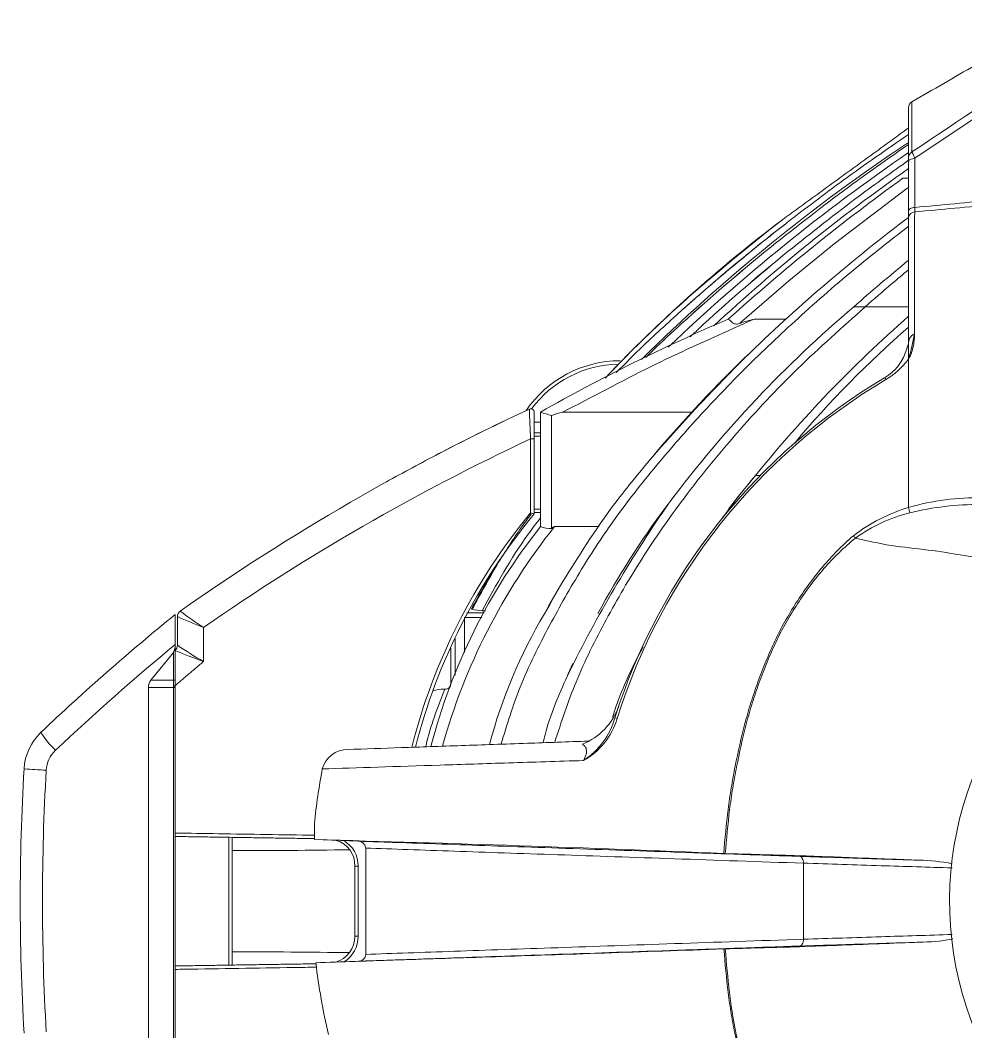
# Model space of a CAD drawing. Extents: x 9.3 to 87, y 1.1 to 68.8.
# Drawn here: x 9.678 to 13.825, y 27.448 to 31.884 of the extents above; entities that cross this region are included whole.
import ezdxf

# ---------------------------------------------------------------- set-up
doc = ezdxf.new("R2010")
doc.units = 0
doc.header["$MEASUREMENT"] = 0
doc.linetypes.add('SLD-Solid', pattern=[0])
doc.layers.add('OBJECT', color=7, linetype='CONTINUOUS')

msp = doc.modelspace()

# ---------------------------------------------------------------- linework, layer by layer
at = {"layer": 'OBJECT', "linetype": 'SLD-Solid', "lineweight": 15}
for p, q in [((13.5744, 31.2811), (13.5744, 31.5003)), ((13.5894, 31.5263), (13.5894, 31.3063)), ((13.0415, 30.9964), (13.0356, 30.9918)), ((13.3848, 30.6276), (13.5744, 30.6276)), ((13.0366, 30.5729), (12.8973, 30.5729)), ((13.5744, 30.4665), (13.5744, 30.4655)), ((11.9604, 29.6636), (11.9604, 30.1656)), ((12.6235, 30.1656), (12.057, 30.1656)), ((11.9604, 30.1208), (11.9324, 30.1208)), ((12.0086, 30.1502), (12.0086, 29.6552)), ((11.9324, 30.0746), (11.9604, 30.0746)), ((11.9604, 30.0596), (11.9324, 30.0596)), ((12.9258, 29.8878), (12.9032, 29.8878)), ((11.9324, 29.7396), (11.9604, 29.7396)), ((11.9604, 29.7246), (11.9324, 29.7246)), ((12.2177, 29.6636), (12.0215, 29.6636)), ((11.7133, 29.2848), (11.6373, 29.2848)), ((11.6264, 29.1115), (11.6264, 29.2648)), ((11.7031, 29.2648), (11.6264, 29.2648)), ((10.3574, 29.1502), (10.3574, 28.9924)), ((11.5864, 29.1724), (11.5864, 29.0113)), ((10.3497, 29.1121), (10.2511, 28.9897)), ((10.3497, 28.9897), (10.3497, 29.1121)), ((11.5664, 28.9722), (11.5664, 29.1304)), ((12.3896, 29.0998), (12.4081, 29.1371)), ((12.0817, 29.0181), (12.1022, 29.0634)), ((10.3497, 28.9897), (10.2511, 28.9897)), ((11.5664, 28.9718), (11.5664, 28.9958)), ((10.24, 28.9582), (10.24, 27.0851)), ((10.3498, 28.9582), (10.24, 28.9582)), ((10.3498, 27.0851), (10.3498, 28.9582)), ((10.3498, 28.9582), (10.3574, 28.9582)), ((10.3574, 28.9582), (10.3574, 27.0851)), ((10.5932, 27.7405), (10.5932, 28.301)), ((10.6074, 28.3008), (10.6074, 27.7408)), ((10.9684, 28.2908), (11.1596, 28.2841)), ((11.1933, 28.2538), (11.1933, 27.7877)), ((13.1027, 28.2173), (13.073, 28.2211)), ((13.1134, 28.1874), (13.1134, 27.8542)), ((13.073, 27.8205), (13.1027, 27.8243)), ((10.9746, 27.751), (11.1596, 27.7575))]:
    msp.add_line(p, q, dxfattribs=at)
at = {"layer": 'OBJECT', "linetype": 'SLD-Solid', "lineweight": 15, "flags": 128}
for points in [[(13.6018, 31.2784), (13.5963, 31.2779), (13.5911, 31.2768), (13.5864, 31.2753), (13.5823, 31.2734), (13.5789, 31.2711), (13.5764, 31.2686), (13.5749, 31.2658), (13.5744, 31.263)], [(13.5744, 31.151), (13.5666, 31.1454), (13.2478, 30.9037), (13.0489, 30.7412), (12.8546, 30.5729), (12.8546, 30.5729), (12.8546, 30.5729)], [(13.6018, 31.0628), (13.5963, 31.0623), (13.5911, 31.0613), (13.5864, 31.0598), (13.5823, 31.0579), (13.5789, 31.0556), (13.5764, 31.053), (13.5749, 31.0503), (13.5744, 31.0474)], [(13.0169, 31.0058), (13.0174, 31.0062), (13.0179, 31.0066), (13.0184, 31.007), (13.0189, 31.0074), (13.0194, 31.0078), (13.0199, 31.0082), (13.0204, 31.0086), (13.0209, 31.009)], [(13.0356, 30.9918), (13.0356, 30.9918), (13.0356, 30.9918), (13.0356, 30.9918), (13.0356, 30.9918), (13.0356, 30.9918), (13.0356, 30.9918), (13.0356, 30.9918), (13.0356, 30.9918)], [(12.7846, 29.7397), (12.8285, 29.7963), (12.903, 29.8876)], [(12.5099, 29.7488), (12.5099, 29.7488), (12.51, 29.7488), (12.5101, 29.7487), (12.5102, 29.7486), (12.5103, 29.7485), (12.5105, 29.7483), (12.5108, 29.7482), (12.511, 29.748)], [(12.3896, 29.0998), (12.3896, 29.0998), (12.3896, 29.0998), (12.3896, 29.0997), (12.3897, 29.0997), (12.3898, 29.0997), (12.3899, 29.0996), (12.39, 29.0996), (12.3902, 29.0995)], [(12.0817, 29.0181), (12.0817, 29.018), (12.0817, 29.018), (12.0818, 29.018), (12.0818, 29.018), (12.0819, 29.0179), (12.082, 29.0179), (12.0822, 29.0178), (12.0823, 29.0178)], [(10.3497, 28.9897), (10.3513, 28.9898), (10.3528, 28.9901), (10.3541, 28.9903), (10.3552, 28.9907), (10.3562, 28.9911), (10.3568, 28.9915), (10.3572, 28.9919), (10.3574, 28.9924)]]:
    msp.add_lwpolyline(points, dxfattribs=at)
at = {"layer": 'OBJECT', "linetype": 'SLD-Solid', "lineweight": 15}
for centre, radius, start, end in [((13.6044, 31.5003), 0.03, 120.0006, 179.9995), ((17.9282, 24.7932), 7.8692, 123.59191, 134.60252), ((18.4363, 24.2196), 8.5921, 124.46172, 133.51204), ((13.6033, 31.2809), 0.0289, 118.806, 179.6544), ((13.5016, 31.2507), 0.1039, 15.4419, 32.3293), ((18.0409, 24.8272), 7.8094, 124.88541, 132.94937), ((18.8159, 23.8828), 9.0081, 125.77879, 132.0404), ((16.794, 26.0035), 6.2682, 127.0087, 136.55461), ((18.3044, 24.1992), 8.619, 127.8411, 132.16476), ((18.0935, 25.019), 7.5118, 126.98432, 133.94434), ((13.6016, 31.0161), 0.0273, 90.7765, 175.2209), ((18.2764, 24.2414), 8.546, 127.82472, 131.73105), ((15.1596, 28.2801), 3.4445, 127.9469, 128.0716), ((18.5746, 23.9655), 8.9078, 128.81348, 132.3168), ((18.1694, 24.4388), 8.285, 128.68176, 132.4485), ((18.5979, 23.9383), 8.9436, 128.82049, 132.30978), ((18.3588, 24.3335), 8.4236, 129.096, 132.42978), ((18.0194, 24.7272), 7.904, 128.9864, 132.53939), ((16.7143, 26.6298), 5.2349, 130.2144, 143.1039), ((13.3597, 32.5933), 1.9659, 269.2697, 270.7323), ((15.995, 23.0468), 8.1827, 113.10791, 119.54241), ((16.8244, 25.9605), 6.3206, 132.93793, 136.30127), ((17.341, 26.2906), 5.7127, 131.2504, 140.9727), ((16.5954, 27.0711), 4.5987, 131.065, 139.9545), ((12.7895, 30.6457), 0.8224, 342.6316, 350.3449), ((13.6062, 30.4823), 0.0261, 103.0576, 132.9343), ((13.3594, 30.5006), 0.215, 300.7062, 344.4885), ((13.9896, 30.4185), 0.4156, 177.4729, 182.5289), ((12.3101, 29.8908), 0.5, 90, 145.7398), ((18.3096, 24.9051), 7.7441, 134.51138, 139.14381), ((16.8614, 26.2638), 5.7605, 133.71312, 139.94207), ((18.5634, 24.6671), 8.0917, 134.6114, 138.41993), ((12.3101, 29.8908), 0.485, 91.014, 143.4072), ((14.8335, 28.0187), 2.6717, 120.7062, 162.4231), ((14.8271, 28.0254), 2.6532, 120.629, 162.5324), ((13.4564, 30.2987), 0.0213, 27.2954, 53.2646), ((16.1339, 21.1138), 10.0004, 114.97813, 125.12475), ((16.1334, 21.1148), 9.9993, 114.97756, 117.50999), ((11.9174, 30.1653), 0.015, 0, 114.9776), ((16.0937, 30.2895), 4.1841, 181.5146, 183.3054), ((12.3149, 31.1958), 1.0895, 251.0101, 253.6717), ((16.0765, 21.1756), 9.7994, 115.11987, 124.81506), ((11.9206, 30.1741), 0.1259, 268.1331, 275.3471), ((16.1328, 21.1159), 9.9981, 117.5099, 119.02137), ((15.1799, 27.9677), 2.9783, 139.8602, 144.6286), ((16.8564, 26.4958), 5.429, 142.8725, 143.1878), ((14.352, 28.5129), 2.2169, 145.3697, 146.1426), ((13.8751, 28.7101), 1.0798, 88.7515, 106.166), ((13.9426, 28.0501), 2.6279, 140.4401, 165.7786), ((13.9472, 28.0482), 2.6174, 140.3371, 165.6645), ((11.9629, 29.843), 0.1279, 248.7682, 256.1813), ((17.2297, 26.4865), 5.7361, 145.34777, 153.81339), ((15.5314, 27.4875), 3.774, 143.1878, 151.5947), ((13.8018, 29.0052), 0.7762, 107.0354, 127.2138), ((13.7525, 29.039), 0.7063, 104.1143, 125.5939), ((13.2554, 29.6543), 0.3323, 12.0944, 16.2426), ((13.8777, 28.5194), 1.2407, 89.4384, 103.8695), ((13.9631, 28.0635), 2.5634, 141.3765, 165.6547), ((14.1484, 27.9712), 2.7181, 141.4903, 164.4378), ((11.9997, 29.7464), 0.0916, 244.6114, 275.616), ((12.0297, 29.637), 0.0278, 107.0004, 139.1804), ((14.9854, 27.5018), 3.784, 148.1867, 151.5882), ((16.7676, 26.5667), 5.7932, 149.61988, 151.83313), ((23.8275, 22.6427), 13.5827, 150.05405, 150.7427), ((15.3924, 27.4348), 3.882, 149.1935, 151.6032), ((15.2544, 28.0208), 1.5, 114.6243, 330.0736), ((16.7305, 21.4166), 10.1199, 129.03209, 133.46375), ((10.3974, 29.2686), 0.03, 125.1253, 180), ((10.3974, 29.2686), 0.03, 125.1527, 179.9974), ((11.4682, 30.718), 1.7929, 232.6339, 236.6188), ((11.7044, 29.4407), 0.1461, 252.4762, 269.7263), ((13.8837, 28.1415), 2.2208, 149.1305, 165.232), ((11.2907, 31.3232), 2.2526, 245.8016, 248.9536), ((16.719, 21.4166), 10.0108, 129.45565, 133.46378), ((10.2895, 29.1435), 0.0679, 332.5205, 2.2952), ((10.3374, 29.1433), 0.03, 311.8103, 0), ((10.3374, 29.1433), 0.03, 311.7962, 359.9971), ((11.3669, 30.6145), 1.7787, 235.8079, 240.1596), ((11.2321, 31.197), 2.2538, 247.1404, 250.5586), ((14.5914, 28.0208), 2.452, 153.893, 154.1852), ((11.3658, 29.6623), 1.1688, 330.6026, 331.2165), ((14.3294, 28.0208), 2.459, 156.0738, 156.3706), ((18.5731, 25.7303), 7.2758, 153.13888, 153.23934), ((10.2902, 28.9583), 0.0502, 141.1802, 180.0164), ((11.5457, 28.9717), 0.0207, 271.9695, 1.2694), ((11.546, 28.7205), 0.2306, 91.5291, 104.9055), ((12.0408, 28.9672), 0.2777, 291.723, 340.8601), ((11.9676, 28.9155), 0.3314, 303.0565, 344.239), ((11.9981, 28.91), 0.311, 298.8918, 343.5273), ((12.3172, 28.893), 0.0741, 245.5532, 253.6344), ((9.9341, 28.5875), 0.24, 133.4639, 176.7169), ((10.0558, 28.9271), 0.3311, 209.9745, 227.6069), ((9.9227, 28.5875), 0.131, 133.4634, 176.7169), ((11.1139, 28.5709), 0.115, 89.6677, 164.9452), ((19.7979, 28.0217), 10.12, 176.71673, 183.28327), ((9.9925, 32.4884), 3.8985, 265.6163, 267.0512), ((19.7865, 28.0217), 10.011, 176.71672, 183.28328), ((8.1465, -81.6561), 109.9831, 87.593993, 88.529761), ((11.0336, 28.1797), 0.1119, 357.2304, 74.2793), ((11.0365, 28.1788), 0.1233, 357.9186, 60.6911), ((11.1604, 28.2512), 0.0329, 4.5778, 91.4787), ((10.6697, 60.5811), 32.338, 269.88959, 270.79797), ((11.1563, 30.3455), 2.1713, 269.713, 270.0923), ((13.6121, 27.4394), 0.7613, 78.3714, 89.3439), ((11.0296, 27.8654), 0.1158, 285.7537, 0.8991), ((11.0275, 27.8665), 0.1323, 302.8079, 0.3383), ((11.1563, 25.696), 2.1713, 89.9077, 90.287), ((10.6697, -4.5325), 32.331, 89.1982, 90.11047), ((11.1613, 27.7894), 0.032, 266.8577, 357.0858)]:
    msp.add_arc(centre, radius, start, end, dxfattribs=at)
for points, knots in [([(13.5894, 31.5263), (13.6823, 31.5799), (13.7752, 31.6335), (13.8681, 31.6872), (13.9816, 31.7527), (14.0952, 31.8183), (14.2088, 31.8839)], [0.03013372, 0.03013372, 0.03013372, 0.03013372, 0.03830696, 0.03830696, 0.03830696, 0.04829992, 0.04829992, 0.04829992, 0.04829992]), ([(13.5744, 31.3833), (13.4779, 31.3168), (13.2971, 31.1921), (13.1228, 31.0586), (13.0415, 30.9964)], [0, 0, 0, 0, 0.533753, 1, 1, 1, 1]), ([(12.9913, 30.9064), (13.1039, 30.9947), (13.2945, 31.1442), (13.4932, 31.2829), (13.5744, 31.3396)], [0, 0, 0, 0, 0.590953, 1, 1, 1, 1]), ([(13.5744, 31.263), (13.5744, 31.2673), (13.5744, 31.2711), (13.5744, 31.2774), (13.5744, 31.2798), (13.5744, 31.2811)], [0, 0, 0, 0, 0.5, 0.5, 1, 1, 1, 1]), ([(13.6018, 31.2784), (13.6018, 31.2612), (13.6018, 31.2441), (13.6018, 31.2269), (13.6018, 31.1722), (13.6018, 31.1175), (13.6018, 31.0628)], [0, 0, 0, 0, 0.001524, 0.001524, 0.001524, 0.006387037, 0.006387037, 0.006387037, 0.006387037]), ([(13.0467, 30.871), (13.15, 30.953), (13.3227, 31.0902), (13.5022, 31.2183), (13.5744, 31.2698)], [0, 0, 0, 0, 0.598067, 1, 1, 1, 1]), ([(13.5493, 31.1909), (13.5498, 31.1909), (13.5508, 31.1909), (13.559, 31.1911), (13.5671, 31.1912), (13.5737, 31.1913), (13.5744, 31.1914)], [0, 0, 0, 0, 0.265329, 0.528516, 0.947304, 1, 1, 1, 1]), ([(13.6018, 31.0628), (13.719, 31.074), (14.0612, 31.1067), (14.404, 31.1325), (14.6294, 31.1495)], [0, 0, 0, 0, 0.342462, 1, 1, 1, 1]), ([(14.6294, 31.129), (14.4043, 31.1122), (14.0613, 31.0867), (13.7189, 31.0545), (13.6012, 31.0434)], [0, 0, 0, 0, 0.656311, 1, 1, 1, 1]), ([(13.5744, 30.4645), (13.5744, 30.5171), (13.5744, 30.5682), (13.5744, 30.6675), (13.5744, 30.7154), (13.5744, 30.8541), (13.5744, 30.9397), (13.5744, 31.0184)], [0, 0, 0, 0, 0.25, 0.25, 0.5, 0.5, 1, 1, 1, 1]), ([(13.6012, 31.0434), (13.6011, 30.9669), (13.601, 30.8839), (13.6007, 30.7499), (13.6006, 30.7036), (13.6004, 30.6078), (13.6003, 30.5584), (13.6002, 30.5078)], [0, 0, 0, 0, 0.5, 0.5, 0.75, 0.75, 1, 1, 1, 1]), ([(13.5744, 30.9804), (13.5109, 30.9311), (13.3558, 30.811), (13.126, 30.6123), (12.8901, 30.3916), (12.6767, 30.172), (12.4761, 29.9438), (12.2935, 29.7144), (12.1346, 29.4731), (11.9959, 29.2263), (11.8675, 28.9737), (11.8127, 28.7937), (11.787, 28.7094)], [0, 0, 0, 0, 0.082129, 0.200402, 0.310285, 0.412153, 0.51319, 0.620665, 0.711503, 0.808017, 0.910112, 1, 1, 1, 1]), ([(13.0356, 30.9918), (13.0241, 30.9827), (12.9666, 30.9377), (12.8395, 30.8357), (12.7092, 30.7258), (12.6207, 30.6482), (12.5977, 30.6278), (12.5911, 30.6219), (12.5887, 30.6198), (12.5882, 30.6194), (12.588, 30.6192), (12.5879, 30.6191), (12.5879, 30.6191), (12.5879, 30.6191), (12.5879, 30.6191), (12.5879, 30.6191)], [0, 0, 0, 0, 0.075373, 0.376432, 0.837708, 0.953137, 0.981996, 0.99643, 0.998235, 0.999138, 0.99959, 0.999817, 0.999931, 0.999976, 1, 1, 1, 1]), ([(13.5744, 30.8314), (13.5325, 30.7969), (13.4514, 30.7303), (13.3727, 30.661), (13.3346, 30.6276)], [0, 0, 0, 0, 0.517367, 1, 1, 1, 1]), ([(13.5744, 30.7897), (13.5495, 30.7691), (13.4853, 30.7162), (13.423, 30.6612), (13.3848, 30.6276)], [0, 0, 0, 0, 0.388563, 1, 1, 1, 1]), ([(13.3848, 30.6276), (13.2843, 30.5381), (13.0867, 30.3623), (12.8223, 30.0813), (12.5946, 29.802), (12.4037, 29.5288), (12.2464, 29.258), (12.1119, 28.9918), (12.0515, 28.8065), (12.0224, 28.7176)], [0, 0, 0, 0, 0.169854, 0.333884, 0.486535, 0.624553, 0.754213, 0.882009, 1, 1, 1, 1]), ([(12.5879, 30.6191), (12.5286, 30.5656), (12.4278, 30.4748), (12.3318, 30.3788), (12.2924, 30.3393)], [0, 0, 0, 0, 0.588345, 1, 1, 1, 1]), ([(13.3346, 30.6276), (13.3346, 30.6275), (13.3345, 30.6275), (13.3345, 30.6274), (13.3344, 30.6274)], [0, 0, 0, 0, 0.559885, 1, 1, 1, 1]), ([(13.3346, 30.6276), (13.3346, 30.6276), (13.3346, 30.6276), (13.3346, 30.6276), (13.3346, 30.6276)], [0, 0, 0, 0, 0.559844, 1, 1, 1, 1]), ([(12.8973, 30.5729), (12.8973, 30.5729), (12.8663, 30.5605), (12.715, 30.4905), (12.4298, 30.3651), (12.1864, 30.2303), (12.057, 30.1656), (12.057, 30.1656)], [0, 0, 0, 0, 0.000003, 0.107059, 0.535369, 0.999998, 1, 1, 1, 1]), ([(12.7836, 30.5729), (12.7836, 30.5729), (12.7836, 30.5729), (12.7837, 30.5729), (12.7837, 30.5729)], [0, 0, 0, 0, 0.030106, 1, 1, 1, 1]), ([(12.7837, 30.5729), (12.7842, 30.5729), (12.7853, 30.5727), (12.79, 30.5685), (12.7975, 30.5614), (12.8062, 30.5548), (12.815, 30.5514), (12.8243, 30.5513), (12.8304, 30.5532), (12.8338, 30.5543)], [0, 0, 0, 0, 0.132474, 0.329582, 0.525438, 0.670843, 0.771974, 0.87275, 1, 1, 1, 1]), ([(12.8338, 30.5543), (12.8442, 30.558), (12.8649, 30.5656), (12.8865, 30.5704), (12.8973, 30.5729)], [0, 0, 0, 0, 0.498857, 1, 1, 1, 1]), ([(12.8546, 30.5729), (12.8546, 30.5729), (12.8475, 30.5669), (12.8406, 30.5606), (12.8338, 30.5543)], [0, 0, 0, 0, 0.000082, 1, 1, 1, 1]), ([(12.4226, 30.4054), (12.4325, 30.4154), (12.4827, 30.4659), (12.5354, 30.5138), (12.5776, 30.5522)], [0, 0, 0, 0, 0.198181, 1, 1, 1, 1]), ([(13.5771, 30.4825), (13.5766, 30.481), (13.5762, 30.4795), (13.575, 30.4742), (13.5745, 30.4703), (13.5744, 30.4665)], [0.6620483, 0.6620483, 0.6620483, 0.6620483, 0.75, 0.75, 0.9646688, 0.9646688, 0.9646688, 0.9646688]), ([(13.5824, 30.4943), (13.5817, 30.4931), (13.581, 30.4919), (13.579, 30.4881), (13.5779, 30.4853), (13.5771, 30.4825)], [0.4233158, 0.4233158, 0.4233158, 0.4233158, 0.5, 0.5, 0.6620483, 0.6620483, 0.6620483, 0.6620483]), ([(13.5666, 30.4431), (13.5673, 30.4456), (13.5688, 30.4507), (13.5714, 30.4582), (13.5734, 30.4631), (13.5744, 30.4655)], [0, 0, 0, 0, 0.332207, 0.665337, 1, 1, 1, 1]), ([(13.5744, 30.4655), (13.5744, 30.4611), (13.5744, 30.4566), (13.5744, 30.4471), (13.5743, 30.4421), (13.5744, 30.4369)], [0, 0, 0, 0, 0.5, 0.5, 1, 1, 1, 1]), ([(13.5953, 30.454), (13.5935, 30.4449), (13.5912, 30.4358), (13.5848, 30.4177), (13.5807, 30.4087), (13.5744, 30.4002)], [0, 0, 0, 0, 0.5, 0.5, 1, 1, 1, 1]), ([(13.5744, 30.4369), (13.5744, 30.4369), (13.5744, 30.4362), (13.5744, 30.4348), (13.5744, 30.4328), (13.5744, 30.4307), (13.5744, 30.4285), (13.5744, 30.4263), (13.5744, 30.4241), (13.5744, 30.4219), (13.5744, 30.4196), (13.5744, 30.4173), (13.5744, 30.4149), (13.5744, 30.4126), (13.5744, 30.4101), (13.5744, 30.4077), (13.5744, 30.4052), (13.5744, 30.4027), (13.5744, 30.401), (13.5744, 30.4002)], [0, 0, 0, 0, 0.0001362, 0.0313862, 0.0626362, 0.0938862, 0.1251362, 0.1563862, 0.1876362, 0.2188862, 0.2501362, 0.2813862, 0.3126362, 0.3438862, 0.3751362, 0.4063862, 0.4376362, 0.4688862, 0.5001362, 0.5001362, 0.5001362, 0.5001362]), ([(13.5744, 30.3988), (13.5728, 30.3967), (13.5697, 30.3924), (13.5647, 30.3861), (13.5594, 30.3797), (13.5521, 30.3713), (13.5426, 30.3611), (13.5304, 30.3493), (13.5176, 30.338), (13.504, 30.3274), (13.49, 30.3174), (13.4803, 30.3114), (13.4754, 30.3085)], [0, 0, 0, 0, 0.061983, 0.124771, 0.188422, 0.252992, 0.380317, 0.504454, 0.631337, 0.75564, 0.878224, 1, 1, 1, 1]), ([(11.9324, 30.1653), (11.9324, 30.1642), (11.9324, 30.162), (11.9324, 30.1452), (11.9324, 30.1202), (11.9324, 30.0869), (11.9324, 30.0619), (11.9324, 30.0487)], [0, 0, 0, 0, 0.187396, 0.374662, 0.566016, 0.772373, 1, 1, 1, 1]), ([(12.057, 30.1656), (12.0486, 30.1637), (12.032, 30.1599), (12.0163, 30.1534), (12.0086, 30.1502)], [0, 0, 0, 0, 0.507998, 1, 1, 1, 1]), ([(11.9166, 29.7238), (11.9166, 29.7337), (11.9166, 29.7837), (11.9166, 29.8919), (11.9166, 29.99), (11.9165, 30.0482)], [0, 0, 0, 0, 0.09242, 0.4621, 1, 1, 1, 1]), ([(12.0581, 29.4229), (12.1276, 29.534), (12.2473, 29.7252), (12.3917, 29.8984), (12.4523, 29.971)], [0, 0, 0, 0, 0.580628, 1, 1, 1, 1]), ([(12.903, 29.8876), (12.903, 29.8876), (12.9031, 29.8876), (12.9031, 29.8876), (12.9031, 29.8876)], [0, 0, 0, 0, 0.559275, 1, 1, 1, 1]), ([(12.9031, 29.8876), (12.9031, 29.8877), (12.9031, 29.8877), (12.9032, 29.8878), (12.9032, 29.8878)], [0, 0, 0, 0, 0.559654, 1, 1, 1, 1]), ([(11.7699, 29.4966), (11.8045, 29.5522), (11.852, 29.6284), (11.9053, 29.7004), (11.9197, 29.7199)], [0, 0, 0, 0, 0.730539, 1, 1, 1, 1]), ([(11.9604, 29.7026), (11.942, 29.6786), (11.8441, 29.5509), (11.7666, 29.4095), (11.7037, 29.2946)], [0, 0, 0, 0, 0.188242, 1, 1, 1, 1]), ([(12.7636, 28.23), (12.7689, 28.2944), (12.7748, 28.3587), (12.7868, 28.4545), (12.7913, 28.4863), (12.7992, 28.5337), (12.802, 28.5495), (12.8078, 28.581), (12.8108, 28.5967), (12.8262, 28.6752), (12.84, 28.7376), (12.8645, 28.8303), (12.8734, 28.8611), (12.8926, 28.9222), (12.903, 28.9526), (12.925, 29.013), (12.9366, 29.0431), (12.9612, 29.1029), (12.9742, 29.1325), (13.0017, 29.1908), (13.0164, 29.2194), (13.048, 29.2754), (13.0646, 29.3029), (13.0995, 29.357), (13.1177, 29.3837), (13.1559, 29.4359), (13.1758, 29.4613), (13.2381, 29.5351), (13.2831, 29.5812), (13.3323, 29.6233)], [0, 0, 0, 0, 0.125, 0.125, 0.1875, 0.1875, 0.21875, 0.21875, 0.25, 0.25, 0.375, 0.375, 0.4375, 0.4375, 0.5, 0.5, 0.5625, 0.5625, 0.625, 0.625, 0.6875, 0.6875, 0.75, 0.75, 0.8125, 0.8125, 0.875, 0.875, 1, 1, 1, 1]), ([(13.3414, 29.6132), (13.2912, 29.5725), (13.2455, 29.5276), (13.1823, 29.4551), (13.1622, 29.4301), (13.1235, 29.3786), (13.105, 29.3522), (13.0699, 29.2984), (13.0531, 29.2711), (13.0215, 29.2154), (13.0068, 29.1869), (12.9792, 29.1289), (12.9663, 29.0994), (12.9418, 29.0398), (12.9303, 29.0099), (12.9084, 28.9496), (12.8981, 28.9194), (12.8791, 28.8585), (12.8704, 28.8278), (12.8461, 28.7354), (12.8325, 28.6732), (12.8173, 28.595), (12.8143, 28.5793), (12.8086, 28.548), (12.8057, 28.5323), (12.7979, 28.485), (12.7935, 28.4533), (12.7816, 28.3579), (12.7757, 28.2939), (12.7704, 28.2298)], [0, 0, 0, 0, 0.125, 0.125, 0.1875, 0.1875, 0.25, 0.25, 0.3125, 0.3125, 0.375, 0.375, 0.4375, 0.4375, 0.5, 0.5, 0.5625, 0.5625, 0.625, 0.625, 0.75, 0.75, 0.78125, 0.78125, 0.8125, 0.8125, 0.875, 0.875, 1, 1, 1, 1]), ([(14.0203, 29.5013), (13.9535, 29.513), (13.8341, 29.5338), (13.6617, 29.5628), (13.4955, 29.5774), (13.393, 29.6013), (13.3414, 29.6133)], [0, 0, 0, 0, 0.296048, 0.5297, 0.763328, 1, 1, 1, 1]), ([(10.3574, 29.2777), (10.3574, 29.2766), (10.3574, 29.2746), (10.3574, 29.2587), (10.3574, 29.2326), (10.3574, 29.1952), (10.3574, 29.1651), (10.3574, 29.1502)], [0, 0, 0, 0, 0.164475, 0.328632, 0.500073, 0.752161, 1, 1, 1, 1]), ([(11.6572, 29.3023), (11.6575, 29.3022), (11.6579, 29.3021), (11.6599, 29.3015), (11.6604, 29.3014)], [0, 0, 0, 0, 0.744049, 1, 1, 1, 1]), ([(10.3574, 29.1597), (10.3574, 29.1584), (10.3574, 29.1558), (10.3574, 29.1405), (10.3574, 29.1265), (10.3574, 29.1213)], [0, 0, 0, 0, 0.388157, 0.775449, 1, 1, 1, 1]), ([(12.2765, 28.8277), (12.2812, 28.8431), (12.3087, 28.9332), (12.3499, 29.0182), (12.3841, 29.0885)], [0, 0, 0, 0, 0.171508, 1, 1, 1, 1]), ([(10.3498, 28.9582), (10.3498, 28.9649), (10.3498, 28.9756), (10.3497, 28.9859), (10.3497, 28.9897)], [0, 0, 0, 0, 0.630963, 1, 1, 1, 1]), ([(12.0766, 29.0064), (12.0397, 28.9227), (11.998, 28.8279), (11.974, 28.7275), (11.9712, 28.7158)], [0, 0, 0, 0, 0.883052, 1, 1, 1, 1]), ([(11.5399, 28.951), (11.5085, 28.8702), (11.4761, 28.7871), (11.4573, 28.7003), (11.4567, 28.6978)], [0, 0, 0, 0, 0.971238, 1, 1, 1, 1]), ([(11.5236, 28.95), (11.524, 28.9501), (11.5289, 28.9507), (11.5346, 28.9509), (11.5399, 28.951)], [0, 0, 0, 0, 0.078203, 1, 1, 1, 1]), ([(11.1146, 28.6859), (11.191, 28.6886), (11.3442, 28.6939), (11.6096, 28.7032), (11.8831, 28.7127), (12.0796, 28.7196), (12.1703, 28.7228)], [0, 0, 0, 0, 0.258134, 0.517858, 0.777523, 1, 1, 1, 1]), ([(12.1483, 28.6377), (12.1508, 28.6418), (12.1531, 28.6461), (12.1572, 28.6552), (12.1589, 28.6599), (12.1613, 28.669), (12.1619, 28.6733), (12.1621, 28.681), (12.1617, 28.6844), (12.1596, 28.6932), (12.157, 28.6975), (12.1509, 28.7045), (12.1473, 28.7071), (12.1435, 28.7092)], [0, 0, 0, 0, 0.125, 0.125, 0.25, 0.25, 0.375, 0.375, 0.5, 0.5, 0.75, 0.75, 1, 1, 1, 1]), ([(12.1483, 28.6377), (12.0352, 28.6341), (11.9263, 28.6307), (11.7693, 28.6256), (11.718, 28.6239), (11.6176, 28.6207), (11.5684, 28.6191), (11.3283, 28.6113), (11.1557, 28.6057), (11.0029, 28.6008)], [0, 0, 0, 0, 0.25, 0.25, 0.375, 0.375, 0.5, 0.5, 1, 1, 1, 1]), ([(10.3574, 28.3196), (10.4207, 28.3187), (10.6243, 28.3155), (10.828, 28.3123), (10.9684, 28.3101)], [0, 0, 0, 0, 0.31068, 1, 1, 1, 1]), ([(11.1596, 28.2841), (11.1745, 28.2836), (11.1896, 28.2831), (11.2201, 28.282), (11.2664, 28.2804), (11.3144, 28.2787), (11.4126, 28.2753), (11.4809, 28.2729), (11.6938, 28.2656), (11.8464, 28.2603), (12.1734, 28.2491), (12.3462, 28.2431), (12.6191, 28.2338), (12.7124, 28.2306), (12.9034, 28.224), (13.0009, 28.2207), (13.1003, 28.2173)], [0, 0, 0, 0, 0.03125, 0.03125, 0.0625, 0.125, 0.125, 0.25, 0.25, 0.5, 0.5, 0.75, 0.75, 0.875, 0.875, 1, 1, 1, 1]), ([(13.1134, 28.1874), (12.917, 28.1941), (12.7279, 28.2007), (12.3683, 28.2131), (12.1975, 28.2189), (11.874, 28.2301), (11.7229, 28.2354), (11.4417, 28.2451), (11.3115, 28.2497), (11.1933, 28.2538)], [0, 0, 0, 0, 0.25, 0.25, 0.5, 0.5, 0.75, 0.75, 1, 1, 1, 1]), ([(13.6209, 28.2006), (13.5306, 28.2041), (13.4404, 28.2075), (13.3502, 28.2109), (13.2578, 28.2143), (13.1654, 28.2177), (13.073, 28.2211)], [0.00657067, 0.00657067, 0.00657067, 0.00657067, 0.01565711, 0.01565711, 0.01565711, 0.02496035, 0.02496035, 0.02496035, 0.02496035]), ([(13.1003, 28.2173), (13.0998, 28.2173), (13.0993, 28.2173), (13.0991, 28.2171), (13.0993, 28.217), (13.1004, 28.2165), (13.1016, 28.2159), (13.1047, 28.2136), (13.1067, 28.2114), (13.1101, 28.2059), (13.1114, 28.2026), (13.1131, 28.1954), (13.1135, 28.1916), (13.1134, 28.1876)], [0, 0, 0, 0, 0.0625, 0.0625, 0.125, 0.125, 0.25, 0.25, 0.5, 0.5, 0.75, 0.75, 1, 1, 1, 1]), ([(13.1003, 28.2173), (13.1007, 28.2172), (13.1011, 28.2172), (13.1015, 28.2172), (13.1017, 28.2172), (13.1019, 28.2172), (13.1021, 28.2172), (13.1022, 28.2172), (13.1023, 28.2172), (13.1024, 28.2172), (13.1025, 28.2172), (13.1027, 28.2172), (13.1027, 28.2172), (13.1027, 28.2172), (13.1027, 28.2172), (13.1027, 28.2172), (13.1027, 28.2172), (13.1027, 28.2173), (13.1027, 28.2173)], [0, 0, 0, 0, 0.000050556, 0.000050556, 0.000050556, 0.0000818144, 0.0000818144, 0.0000818144, 0.0001011032, 0.0001011032, 0.0001011032, 0.0001205568, 0.0001205568, 0.0001205568, 0.0001251167, 0.0001251167, 0.0001251167, 0.000127272, 0.000127272, 0.000127272, 0.000127272]), ([(13.1027, 28.2173), (13.2131, 28.2137), (13.3236, 28.2101), (13.4341, 28.2066), (13.4963, 28.2046), (13.5586, 28.2026), (13.6209, 28.2006)], [0, 0, 0, 0, 0.01234064, 0.01234064, 0.01234064, 0.01929563, 0.01929563, 0.01929563, 0.01929563]), ([(11.1598, 28.1743), (11.1598, 28.1643), (11.1598, 28.1143), (11.1598, 28.0119), (11.1598, 27.9196), (11.1598, 27.8673)], [0, 0, 0, 0, 0.097726, 0.488631, 1, 1, 1, 1]), ([(13.765, 28.1668), (13.6614, 28.1701), (13.4442, 28.1769), (13.227, 28.1839), (13.1134, 28.1876)], [0, 0, 0, 0, 0.477153, 1, 1, 1, 1]), ([(13.1134, 27.8539), (13.227, 27.8576), (13.4443, 27.8647), (13.6617, 27.8715), (13.7654, 27.8747)], [0, 0, 0, 0, 0.522551, 1, 1, 1, 1]), ([(13.7685, 27.8559), (13.7665, 27.8554), (13.7181, 27.8435), (13.6684, 27.8422), (13.6209, 27.8409)], [0, 0, 0, 0, 0.042016, 1, 1, 1, 1]), ([(10.9746, 27.751), (11.0856, 27.7548), (11.2068, 27.759), (11.4039, 27.7656), (11.4721, 27.7678), (11.6137, 27.7725), (11.6868, 27.775), (11.8374, 27.78), (11.9148, 27.7825), (12.0742, 27.7879), (12.1562, 27.7906), (12.4074, 27.7991), (12.5823, 27.8051), (12.7643, 27.8116)], [0, 0, 0, 0, 0.25, 0.25, 0.375, 0.375, 0.5, 0.5, 0.625, 0.625, 0.75, 0.75, 1, 1, 1, 1]), ([(13.1003, 27.8243), (13.0009, 27.8209), (12.9034, 27.8175), (12.7124, 27.811), (12.6191, 27.8078), (12.3462, 27.7984), (12.1734, 27.7925), (11.8464, 27.7813), (11.6938, 27.776), (11.4809, 27.7686), (11.4126, 27.7663), (11.3144, 27.7628), (11.2824, 27.7617), (11.2355, 27.7601), (11.2201, 27.7596), (11.1896, 27.7585), (11.1745, 27.758), (11.1596, 27.7575)], [0, 0, 0, 0, 0.125, 0.125, 0.25, 0.25, 0.5, 0.5, 0.75, 0.75, 0.875, 0.875, 0.9375, 0.9375, 0.96875, 0.96875, 1, 1, 1, 1]), ([(11.1933, 27.7877), (11.3115, 27.7919), (11.4417, 27.7964), (11.7229, 27.8062), (11.874, 27.8114), (12.1975, 27.8226), (12.3683, 27.8285), (12.7279, 27.8409), (12.917, 27.8474), (13.1134, 27.8542)], [0, 0, 0, 0, 0.25, 0.25, 0.5, 0.5, 0.75, 0.75, 1, 1, 1, 1]), ([(13.3323, 26.4182), (13.2832, 26.4605), (13.2383, 26.5065), (13.1756, 26.58), (13.1555, 26.6053), (13.1174, 26.6576), (13.0995, 26.6844), (13.0738, 26.7254), (13.0654, 26.7391), (13.0489, 26.7669), (13.0408, 26.7808), (13.0169, 26.8229), (13.0023, 26.8518), (12.975, 26.9104), (12.9623, 26.9402), (12.9436, 26.9849), (12.9374, 26.9998), (12.925, 27.0297), (12.919, 27.0448), (12.902, 27.0902), (12.8918, 27.1208), (12.8731, 27.1821), (12.8645, 27.213), (12.8407, 27.3059), (12.8271, 27.3683), (12.8116, 27.4466), (12.8086, 27.4622), (12.8027, 27.4936), (12.7997, 27.5093), (12.7917, 27.5566), (12.7873, 27.5882), (12.7754, 27.6835), (12.7697, 27.7475), (12.7643, 27.8116)], [0, 0, 0, 0, 0.125, 0.125, 0.1875, 0.1875, 0.25, 0.25, 0.28125, 0.28125, 0.3125, 0.3125, 0.375, 0.375, 0.4375, 0.4375, 0.46875, 0.46875, 0.5, 0.5, 0.5625, 0.5625, 0.625, 0.625, 0.75, 0.75, 0.78125, 0.78125, 0.8125, 0.8125, 0.875, 0.875, 1, 1, 1, 1]), ([(12.7704, 27.8118), (12.7757, 27.7479), (12.7812, 27.6841), (12.7927, 27.5891), (12.797, 27.5575), (12.8048, 27.5104), (12.8077, 27.4947), (12.8135, 27.4634), (12.8164, 27.4478), (12.8317, 27.3697), (12.845, 27.3075), (12.8685, 27.2148), (12.877, 27.1841), (12.8955, 27.1229), (12.9056, 27.0924), (12.9225, 27.0471), (12.9284, 27.0321), (12.9407, 27.0024), (12.947, 26.9875), (12.9657, 26.9431), (12.9784, 26.9136), (13.0056, 26.8555), (13.0202, 26.827), (13.044, 26.7853), (13.0523, 26.7715), (13.0689, 26.7441), (13.0774, 26.7304), (13.1034, 26.6899), (13.1215, 26.6633), (13.1507, 26.6243), (13.1606, 26.6116), (13.1811, 26.5866), (13.1916, 26.5744), (13.2449, 26.5141), (13.291, 26.4691), (13.3413, 26.4282)], [0, 0, 0, 0, 0.125, 0.125, 0.1875, 0.1875, 0.21875, 0.21875, 0.25, 0.25, 0.375, 0.375, 0.4375, 0.4375, 0.5, 0.5, 0.53125, 0.53125, 0.5625, 0.5625, 0.625, 0.625, 0.6875, 0.6875, 0.71875, 0.71875, 0.75, 0.75, 0.8125, 0.8125, 0.84375, 0.84375, 0.875, 0.875, 1, 1, 1, 1]), ([(13.073, 27.8205), (13.1969, 27.825), (13.3209, 27.8296), (13.4448, 27.8342), (13.5035, 27.8365), (13.5622, 27.8387), (13.6209, 27.8409)], [0, 0, 0, 0, 0.01248017, 0.01248017, 0.01248017, 0.01838969, 0.01838969, 0.01838969, 0.01838969]), ([(13.1134, 27.8539), (13.1135, 27.85), (13.1131, 27.8461), (13.1114, 27.8389), (13.11, 27.8356), (13.1067, 27.8301), (13.1047, 27.8279), (13.1016, 27.8257), (13.1005, 27.8251), (13.0993, 27.8246), (13.0991, 27.8244), (13.0993, 27.8243), (13.0998, 27.8243), (13.1003, 27.8243)], [0, 0, 0, 0, 0.25, 0.25, 0.5, 0.5, 0.75, 0.75, 0.875, 0.875, 0.9375, 0.9375, 1, 1, 1, 1]), ([(13.1027, 27.8243), (13.1027, 27.8243), (13.1027, 27.8243), (13.1027, 27.8243), (13.1027, 27.8243), (13.1026, 27.8243), (13.1026, 27.8243), (13.1024, 27.8243), (13.102, 27.8243), (13.1016, 27.8243), (13.1012, 27.8243), (13.1008, 27.8243), (13.1003, 27.8243)], [0, 0, 0, 0, 0.0000044564, 0.0000044564, 0.0000044564, 0.0000160623, 0.0000160623, 0.0000160623, 0.0000688807, 0.0000688807, 0.0000688807, 0.0001278285, 0.0001278285, 0.0001278285, 0.0001278285]), ([(13.6209, 27.8409), (13.6072, 27.8405), (13.5936, 27.8401), (13.5799, 27.8396), (13.5254, 27.8379), (13.4708, 27.8362), (13.4162, 27.8344), (13.3117, 27.8311), (13.2072, 27.8277), (13.1027, 27.8243)], [0, 0, 0, 0, 0.001524, 0.001524, 0.001524, 0.00762, 0.00762, 0.00762, 0.01929564, 0.01929564, 0.01929564, 0.01929564]), ([(10.978, 27.7316), (10.9443, 27.731), (10.7508, 27.728), (10.544, 27.7248), (10.3707, 27.7221), (10.3574, 27.7219)], [0, 0, 0, 0, 0.162723, 0.935392, 1, 1, 1, 1])]:
    msp.add_open_spline(points, degree=3, knots=knots, dxfattribs=at)
for points, degree in [([(13.5894, 31.3063), (13.7951, 31.4444), (14.0016, 31.5813), (14.2088, 31.7169)], 3), ([(14.2341, 31.6969), (14.0225, 31.5586), (13.8117, 31.4192), (13.6018, 31.2784)], 3), ([(13.5726, 31.4103), (13.0209, 31.009)], 1), ([(13.5744, 31.0474), (13.5744, 31.1193), (13.5744, 31.1911), (13.5744, 31.263)], 3), ([(13.6018, 31.0628), (13.6015, 31.055), (13.6013, 31.0484), (13.6012, 31.0434)], 3), ([(13.5744, 31.0184), (13.5744, 31.0258), (13.5744, 31.0357), (13.5744, 31.0474)], 3), ([(13.3346, 30.6276), (13.3346, 30.6276)], 1), ([(12.6162, 30.4952), (12.6755, 30.551)], 1), ([(13.5883, 30.5014), (13.5861, 30.4993), (13.5841, 30.4969), (13.5824, 30.4943)], 3), ([(13.6002, 30.5078), (13.6002, 30.4902), (13.599, 30.4723), (13.5954, 30.4543)], 3), ([(13.5744, 30.4002), (13.5744, 30.3997), (13.5744, 30.3993), (13.5743, 30.3988)], 3), ([(13.5744, 30.3988), (13.5744, 30.3909), (13.5744, 30.383), (13.5744, 30.3751)], 3), ([(13.5744, 30.3751), (13.5744, 30.1885), (13.5744, 29.9846), (13.5744, 29.7657)], 3), ([(11.9604, 30.1656), (11.9604, 30.1656)], 1), ([(11.9324, 30.0487), (11.9324, 29.7188)], 1), ([(13.5744, 29.7657), (13.5744, 29.7596), (13.5744, 29.7535), (13.5744, 29.7474)], 3), ([(11.9324, 29.7188), (11.9324, 29.7188)], 1), ([(13.5744, 29.7474), (13.5744, 29.7473), (13.5744, 29.7473), (13.5744, 29.7473)], 3), ([(13.3414, 29.6133), (13.3388, 29.6161), (13.3358, 29.6195), (13.3323, 29.6234)], 3), ([(10.3801, 29.2932), (10.3801, 29.2931)], 1), ([(11.7037, 29.2946), (11.7182, 29.2944)], 1), ([(10.3674, 29.1433), (10.3674, 29.2686)], 1), ([(10.4818, 29.2209), (10.4819, 29.0717)], 1), ([(10.3573, 29.1462), (10.3574, 29.1502)], 1), ([(12.4102, 29.1362), (12.3902, 29.0995)], 1), ([(12.3902, 29.0995), (12.4101, 29.136)], 1), ([(10.4819, 29.0717), (10.3535, 28.963)], 1), ([(10.3574, 28.9924), (10.3574, 28.9582)], 1), ([(11.5464, 28.951), (11.5399, 28.951)], 1), ([(10.9684, 28.3613), (10.9765, 28.4417), (10.9881, 28.5215), (11.0029, 28.6008)], 3), ([(10.9684, 28.2908), (10.9684, 28.3144), (10.9684, 28.3379), (10.9684, 28.3613)], 3), ([(10.9684, 28.2952), (10.3574, 28.3047)], 1), ([(10.9684, 28.2908), (10.9684, 28.2908), (10.9684, 28.2908), (10.9684, 28.2908)], 3), ([(12.7704, 28.2298), (12.7683, 28.2299), (12.766, 28.2299), (12.7636, 28.23)], 3), ([(13.073, 28.2211), (12.9721, 28.2238), (12.8713, 28.2267), (12.7704, 28.2298)], 3), ([(11.1454, 27.8673), (11.1454, 28.1743)], 1), ([(13.1134, 28.1876), (13.1134, 28.1875), (13.1134, 28.1875), (13.1134, 28.1874)], 3), ([(12.7643, 27.8116), (12.7664, 27.8116), (12.7685, 27.8117), (12.7704, 27.8118)], 3), ([(12.7704, 27.8118), (12.8713, 27.8149), (12.9721, 27.8178), (13.073, 27.8205)], 3), ([(13.1134, 27.8542), (13.1134, 27.8541), (13.1134, 27.854), (13.1134, 27.8539)], 3), ([(10.3574, 27.7369), (10.9754, 27.7465)], 1), ([(11.0295, 27.4364), (11.0057, 27.5403), (10.9873, 27.6451), (10.9746, 27.751)], 3)]:
    msp.add_open_spline(points, degree=degree, dxfattribs=at)

doc.saveas('drawing.dxf')
